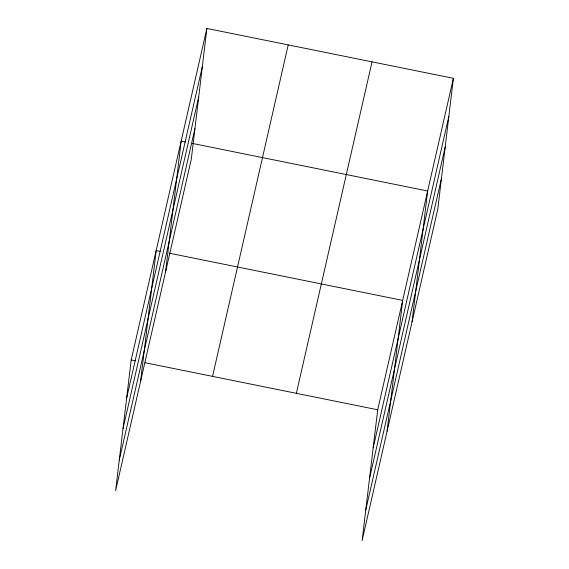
<?xml version="1.0" encoding="UTF-8"?>
<svg xmlns="http://www.w3.org/2000/svg" width="569" height="569" viewBox="0 0 569 569"><rect width="100%" height="100%" fill="white"/><g stroke="black" fill="none" stroke-linecap="round" stroke-linejoin="round"><path stroke-width="0.85" d="M206.881 28.45L131.204 359.928L115.614 490.691L191.291 159.22L206.881 28.45L453.386 78.309L437.796 209.072L362.119 540.55L377.709 409.78L453.386 78.309M140.586 381.308L156.183 250.538L160.508 251.413M165.558 271.918L181.155 141.155L185.48 142.03M387.091 431.16L402.681 300.396L169.164 253.162M412.063 321.777L427.653 191.006L192.4 143.424M126.667 398.001L202.344 66.523M123.018 428.585L198.695 97.114M119.262 460.101L194.939 128.63M212.55 376.379L288.227 44.901M296.364 393.328L372.041 61.85M373.172 447.853L448.849 116.382M369.523 478.444L445.2 146.966M365.767 509.959L441.437 178.488M131.204 359.928L135.536 360.803M145.052 362.723L377.709 409.78"/></g></svg>
